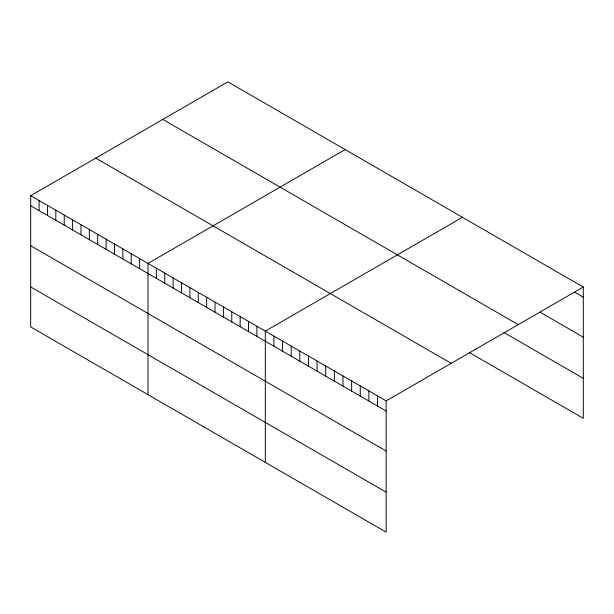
<?xml version="1.0" encoding="UTF-8"?>
<svg xmlns="http://www.w3.org/2000/svg" width="614" height="614" viewBox="0 0 614 614"><rect width="100%" height="100%" fill="white"/><g stroke="black" fill="none" stroke-linecap="round" stroke-linejoin="round"><path stroke-width="0.92" d="M30.7 195.682L386.145 400.896L386.145 532.146L30.7 326.932L30.7 195.682L227.855 81.854L583.3 287.068L583.3 418.318L469.51 352.62M345.152 149.578L147.997 263.406L147.997 394.649M462.449 217.295L265.294 331.123L265.294 462.373M386.145 400.896L583.3 287.068M574.666 292.195L583.3 297.176M540.136 312.234L583.3 337.155M162.794 119.423L518.239 324.637M504.04 332.581L583.3 378.339M95.761 158.12L451.206 363.334M30.7 205.79L386.145 411.004M30.7 245.769L386.145 450.983M30.7 286.953L386.145 492.167M377.51 395.915L377.51 406.023M368.884 390.926L368.884 401.034M360.249 385.945L360.249 396.053M351.615 380.964L351.615 391.072M342.98 375.975L342.98 386.083M334.354 370.994L334.354 381.102M325.719 366.013L325.719 376.113M317.085 361.024L317.085 371.132M308.451 356.043L308.451 366.151M299.824 351.062L299.824 361.162M291.189 346.073L291.189 356.181M282.555 341.092L282.555 351.2M273.928 336.111L273.928 346.212M256.913 326.287L256.913 336.395M248.54 321.452L248.54 331.56M240.158 316.617L240.158 326.717M231.777 311.774L231.777 321.882M223.404 306.939L223.404 317.047M215.023 302.103L215.023 312.211M206.642 297.268L206.642 307.368M198.268 292.425L198.268 302.533M189.887 287.59L189.887 297.698M181.514 282.755L181.514 292.863M173.133 277.919L173.133 288.02M164.752 273.077L164.752 283.184M156.378 268.241L156.378 278.349M139.616 258.571L139.616 268.671M131.243 253.728L131.243 263.836M122.861 248.893L122.861 259.001M114.48 244.057L114.48 254.158M106.107 239.214L106.107 249.322M97.726 234.379L97.726 244.487M89.345 229.544L89.345 239.652M80.971 224.709L80.971 234.809M72.59 219.866L72.59 229.974M64.217 215.03L64.217 225.138M55.836 210.195L55.836 220.303M47.455 205.36L47.455 215.46M39.081 200.517L39.081 210.625"/></g></svg>
